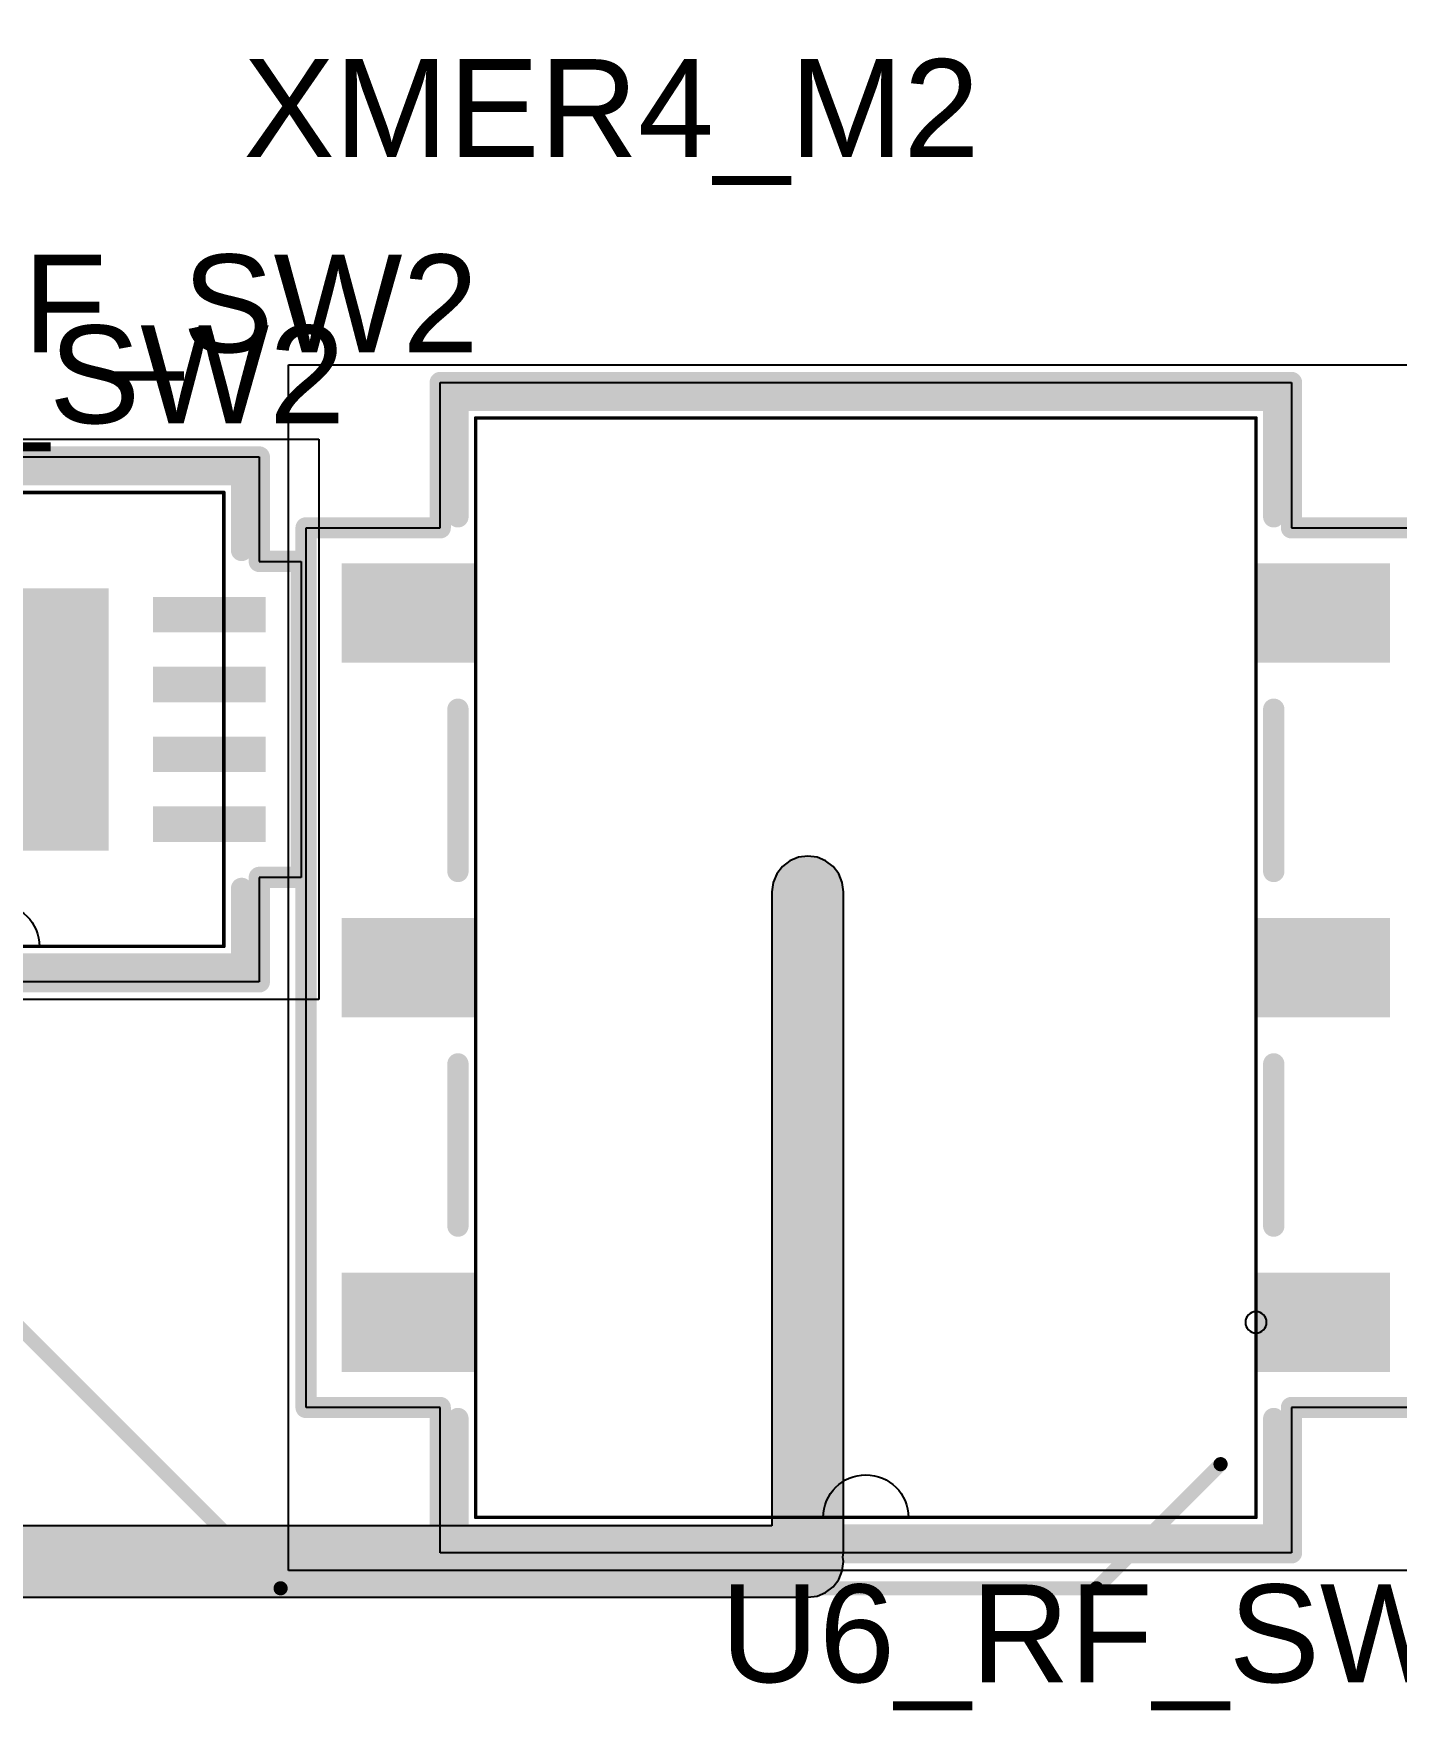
# Model space of a CAD drawing. Header units: inches. Extents: x -1.3 to 11.9, y -6.8 to 4.2.
# Drawn here: x 0.9803 to 1.3646, y 0.6056 to 1.0784 of the extents above; entities that cross this region are included whole.
import ezdxf

# ---------------------------------------------------------------- set-up
doc = ezdxf.new("R2010")
doc.units = ezdxf.units.IN
doc.header["$MEASUREMENT"] = 0
for name, color, linetype in [('10_PWR2', 136, 'Continuous'), ('14_SIG5', 136, 'Continuous'), ('AB', 56, 'Continuous'), ('Mechanical 13', 56, 'Continuous'), ('POT_INFO', 56, 'Continuous'), ('TOP', 1, 'Continuous'), ('Top Overlay', 2, 'Continuous'), ('Top Paste', 8, 'Continuous'), ('Top Solder', 216, 'Continuous')]:
    doc.layers.add(name, color=color, linetype=linetype)
doc.styles.add('Arial', font='', dxfattribs={"height": 0.2})
doc.styles.get('Arial').set_extended_font_data('Arial')

# ---------------------------------------------------------------- blocks, each defined once
blk = doc.blocks.new('CP_8_2_ADI_321')
at = {"layer": 'TOP'}
for points in [[(-0.07581, 0.03454), (-0.044, 0.03454), (-0.044, 0.02451), (-0.07581, 0.02451)], [(-0.0315, 0.037), (0.0315, 0.037), (0.0315, -0.037), (-0.0315, -0.037)], [(0.044, 0.03454), (0.07581, 0.03454), (0.07581, 0.02451), (0.044, 0.02451)], [(-0.07581, 0.01486), (-0.044, 0.01486), (-0.044, 0.00483), (-0.07581, 0.00483)], [(0.044, 0.01486), (0.07581, 0.01486), (0.07581, 0.00483), (0.044, 0.00483)], [(-0.07581, -0.00483), (-0.044, -0.00483), (-0.044, -0.01486), (-0.07581, -0.01486)], [(0.044, -0.00483), (0.07581, -0.00483), (0.07581, -0.01486), (0.044, -0.01486)], [(-0.07581, -0.02451), (-0.044, -0.02451), (-0.044, -0.03454), (-0.07581, -0.03454)], [(0.044, -0.02451), (0.07581, -0.02451), (0.07581, -0.03454), (0.044, -0.03454)]]:
    blk.add_hatch(color=1, dxfattribs=at).paths.add_polyline_path(points)
at = {"layer": 'Top Paste'}
for points in [[(-0.07581, 0.03454), (-0.044, 0.03454), (-0.044, 0.02451), (-0.07581, 0.02451)], [(-0.0315, 0.037), (0.0315, 0.037), (0.0315, -0.037), (-0.0315, -0.037)], [(0.044, 0.03454), (0.07581, 0.03454), (0.07581, 0.02451), (0.044, 0.02451)], [(-0.07581, 0.01486), (-0.044, 0.01486), (-0.044, 0.00483), (-0.07581, 0.00483)], [(0.044, 0.01486), (0.07581, 0.01486), (0.07581, 0.00483), (0.044, 0.00483)], [(-0.07581, -0.00483), (-0.044, -0.00483), (-0.044, -0.01486), (-0.07581, -0.01486)], [(0.044, -0.00483), (0.07581, -0.00483), (0.07581, -0.01486), (0.044, -0.01486)], [(-0.07581, -0.02451), (-0.044, -0.02451), (-0.044, -0.03454), (-0.07581, -0.03454)], [(0.044, -0.02451), (0.07581, -0.02451), (0.07581, -0.03454), (0.044, -0.03454)]]:
    blk.add_hatch(color=8, dxfattribs=at).paths.add_polyline_path(points)
at = {"layer": 'Top Solder'}
for points in [[(-0.07581, 0.03454), (-0.044, 0.03454), (-0.044, 0.02451), (-0.07581, 0.02451)], [(-0.0315, 0.037), (0.0315, 0.037), (0.0315, -0.037), (-0.0315, -0.037)], [(0.044, 0.03454), (0.07581, 0.03454), (0.07581, 0.02451), (0.044, 0.02451)], [(-0.07581, 0.01486), (-0.044, 0.01486), (-0.044, 0.00483), (-0.07581, 0.00483)], [(0.044, 0.01486), (0.07581, 0.01486), (0.07581, 0.00483), (0.044, 0.00483)], [(-0.07581, -0.00483), (-0.044, -0.00483), (-0.044, -0.01486), (-0.07581, -0.01486)], [(0.044, -0.00483), (0.07581, -0.00483), (0.07581, -0.01486), (0.044, -0.01486)], [(-0.07581, -0.02451), (-0.044, -0.02451), (-0.044, -0.03454), (-0.07581, -0.03454)], [(0.044, -0.02451), (0.07581, -0.02451), (0.07581, -0.03454), (0.044, -0.03454)]]:
    blk.add_hatch(color=216, dxfattribs=at).paths.add_polyline_path(points)
at = {"layer": 'AB'}
for p, q in [((-0.09081, -0.079), (-0.09081, 0.079)), ((-0.09081, 0.079), (0.09081, 0.079)), ((0.09081, 0.079), (0.09081, -0.079)), ((0.09081, -0.079), (-0.09081, -0.079))]:
    blk.add_line(p, q, dxfattribs=at)
at = {"layer": 'Mechanical 13'}
for points, format in [([(-0.064, 0.064, 0.001, 0.001, 0), (-0.064, -0.064, 0.001, 0.001, 0)], "xyseb"), ([(0.064, 0.064, 0.001, 0.001, 0), (-0.064, 0.064, 0.001, 0.001, 0)], "xyseb"), ([(0.012, 0.064, -1), (-0.012, 0.064)], "xyb"), ([(0.064, 0.064, 0.001, 0.001, 0), (0.064, -0.064, 0.001, 0.001, 0)], "xyseb"), ([(0.064, -0.064, 0.001, 0.001, 0), (-0.064, -0.064, 0.001, 0.001, 0)], "xyseb")]:
    blk.add_lwpolyline(points, format=format, dxfattribs=at)
for points, format in [([(-0.06425, 0.064, 0.0005, 0.0005, 1), (-0.06375, 0.064, 0.0005, 0.0005, 1)], "xyseb"), ([(-0.06425, 0.064, 0.0005, 0.0005, 1), (-0.06375, 0.064, 0.0005, 0.0005, 1)], "xyseb"), ([(-0.012, 0.064, 1), (-0.012, 0.064, 1)], "xyb"), ([(0.012, 0.064, 1), (0.012, 0.064, 1)], "xyb"), ([(0.06375, 0.064, 0.0005, 0.0005, 1), (0.06425, 0.064, 0.0005, 0.0005, 1)], "xyseb"), ([(0.06375, 0.064, 0.0005, 0.0005, 1), (0.06425, 0.064, 0.0005, 0.0005, 1)], "xyseb"), ([(-0.06425, -0.064, 0.0005, 0.0005, 1), (-0.06375, -0.064, 0.0005, 0.0005, 1)], "xyseb"), ([(-0.06425, -0.064, 0.0005, 0.0005, 1), (-0.06375, -0.064, 0.0005, 0.0005, 1)], "xyseb"), ([(0.06375, -0.064, 0.0005, 0.0005, 1), (0.06425, -0.064, 0.0005, 0.0005, 1)], "xyseb"), ([(0.06375, -0.064, 0.0005, 0.0005, 1), (0.06425, -0.064, 0.0005, 0.0005, 1)], "xyseb")]:
    blk.add_lwpolyline(points, format=format, close=True, dxfattribs=at)
at = {"layer": 'POT_INFO'}
for p, q in [((-0.074, 0.04454), (-0.074, 0.074)), ((-0.074, 0.074), (0.074, 0.074)), ((0.074, 0.074), (0.074, 0.04454)), ((-0.08581, -0.04454), (-0.08581, 0.04454)), ((-0.08581, 0.04454), (-0.074, 0.04454)), ((0.074, 0.04454), (0.08581, 0.04454)), ((0.08581, 0.04454), (0.08581, -0.04454)), ((-0.074, -0.04454), (-0.08581, -0.04454)), ((-0.074, -0.074), (-0.074, -0.04454)), ((0.08581, -0.04454), (0.074, -0.04454)), ((0.074, -0.04454), (0.074, -0.074)), ((0.074, -0.074), (-0.074, -0.074))]:
    blk.add_line(p, q, dxfattribs=at)
for points in [[(0.074, 0.074, 0.006, 0.006, 0), (-0.074, 0.074, 0.006, 0.006, 0)], [(-0.074, 0.074, 0.006, 0.006, 0), (-0.074, 0.04454, 0.006, 0.006, 0)], [(0.074, 0.074, 0.006, 0.006, 0), (0.074, 0.04454, 0.006, 0.006, 0)], [(-0.074, 0.04454, 0.006, 0.006, 0), (-0.08581, 0.04454, 0.006, 0.006, 0)], [(-0.08581, 0.04454, 0.006, 0.006, 0), (-0.08581, -0.04454, 0.006, 0.006, 0)], [(0.08581, 0.04454, 0.006, 0.006, 0), (0.074, 0.04454, 0.006, 0.006, 0)], [(0.08581, 0.04454, 0.006, 0.006, 0), (0.08581, -0.04454, 0.006, 0.006, 0)], [(-0.074, -0.04454, 0.006, 0.006, 0), (-0.08581, -0.04454, 0.006, 0.006, 0)], [(-0.074, -0.04454, 0.006, 0.006, 0), (-0.074, -0.074, 0.006, 0.006, 0)], [(0.074, -0.04454, 0.006, 0.006, 0), (0.074, -0.074, 0.006, 0.006, 0)], [(0.08581, -0.04454, 0.006, 0.006, 0), (0.074, -0.04454, 0.006, 0.006, 0)], [(0.074, -0.074, 0.006, 0.006, 0), (-0.074, -0.074, 0.006, 0.006, 0)]]:
    blk.add_lwpolyline(points, format="xyseb", dxfattribs=at)
for points in [[(-0.0755, 0.074, 0.003, 0.003, 1), (-0.0725, 0.074, 0.003, 0.003, 1)], [(-0.0755, 0.074, 0.003, 0.003, 1), (-0.0725, 0.074, 0.003, 0.003, 1)], [(0.0725, 0.074, 0.003, 0.003, 1), (0.0755, 0.074, 0.003, 0.003, 1)], [(0.0725, 0.074, 0.003, 0.003, 1), (0.0755, 0.074, 0.003, 0.003, 1)], [(-0.08731, 0.04454, 0.003, 0.003, 1), (-0.08431, 0.04454, 0.003, 0.003, 1)], [(-0.08731, 0.04454, 0.003, 0.003, 1), (-0.08431, 0.04454, 0.003, 0.003, 1)], [(-0.0755, 0.04454, 0.003, 0.003, 1), (-0.0725, 0.04454, 0.003, 0.003, 1)], [(-0.0755, 0.04454, 0.003, 0.003, 1), (-0.0725, 0.04454, 0.003, 0.003, 1)], [(0.0725, 0.04454, 0.003, 0.003, 1), (0.0755, 0.04454, 0.003, 0.003, 1)], [(0.0725, 0.04454, 0.003, 0.003, 1), (0.0755, 0.04454, 0.003, 0.003, 1)], [(0.08431, 0.04454, 0.003, 0.003, 1), (0.08731, 0.04454, 0.003, 0.003, 1)], [(0.08431, 0.04454, 0.003, 0.003, 1), (0.08731, 0.04454, 0.003, 0.003, 1)], [(-0.08731, -0.04454, 0.003, 0.003, 1), (-0.08431, -0.04454, 0.003, 0.003, 1)], [(-0.08731, -0.04454, 0.003, 0.003, 1), (-0.08431, -0.04454, 0.003, 0.003, 1)], [(-0.0755, -0.04454, 0.003, 0.003, 1), (-0.0725, -0.04454, 0.003, 0.003, 1)], [(-0.0755, -0.04454, 0.003, 0.003, 1), (-0.0725, -0.04454, 0.003, 0.003, 1)], [(0.0725, -0.04454, 0.003, 0.003, 1), (0.0755, -0.04454, 0.003, 0.003, 1)], [(0.0725, -0.04454, 0.003, 0.003, 1), (0.0755, -0.04454, 0.003, 0.003, 1)], [(0.08431, -0.04454, 0.003, 0.003, 1), (0.08731, -0.04454, 0.003, 0.003, 1)], [(0.08431, -0.04454, 0.003, 0.003, 1), (0.08731, -0.04454, 0.003, 0.003, 1)], [(-0.0755, -0.074, 0.003, 0.003, 1), (-0.0725, -0.074, 0.003, 0.003, 1)], [(-0.0755, -0.074, 0.003, 0.003, 1), (-0.0725, -0.074, 0.003, 0.003, 1)], [(0.0725, -0.074, 0.003, 0.003, 1), (0.0755, -0.074, 0.003, 0.003, 1)], [(0.0725, -0.074, 0.003, 0.003, 1), (0.0755, -0.074, 0.003, 0.003, 1)]]:
    blk.add_lwpolyline(points, format="xyseb", close=True, dxfattribs=at)
at = {"layer": 'Top Overlay'}
for points in [[(-0.069, 0.069, 0.006, 0.006, 0), (-0.069, 0.04764, 0.006, 0.006, 0)], [(0.069, 0.069, 0.006, 0.006, 0), (-0.069, 0.069, 0.006, 0.006, 0)], [(0.069, 0.069, 0.006, 0.006, 0), (0.069, 0.04764, 0.006, 0.006, 0)], [(-0.069, -0.04764, 0.006, 0.006, 0), (-0.069, -0.069, 0.006, 0.006, 0)], [(0.069, -0.04764, 0.006, 0.006, 0), (0.069, -0.069, 0.006, 0.006, 0)], [(0.069, -0.069, 0.006, 0.006, 0), (-0.069, -0.069, 0.006, 0.006, 0)]]:
    blk.add_lwpolyline(points, format="xyseb", dxfattribs=at)
for points in [[(-0.0705, 0.069, 0.003, 0.003, 1), (-0.0675, 0.069, 0.003, 0.003, 1)], [(-0.0705, 0.069, 0.003, 0.003, 1), (-0.0675, 0.069, 0.003, 0.003, 1)], [(0.0675, 0.069, 0.003, 0.003, 1), (0.0705, 0.069, 0.003, 0.003, 1)], [(0.0675, 0.069, 0.003, 0.003, 1), (0.0705, 0.069, 0.003, 0.003, 1)], [(-0.0705, 0.04764, 0.003, 0.003, 1), (-0.0675, 0.04764, 0.003, 0.003, 1)], [(0.0675, 0.04764, 0.003, 0.003, 1), (0.0705, 0.04764, 0.003, 0.003, 1)], [(-0.0705, -0.04764, 0.003, 0.003, 1), (-0.0675, -0.04764, 0.003, 0.003, 1)], [(0.0675, -0.04764, 0.003, 0.003, 1), (0.0705, -0.04764, 0.003, 0.003, 1)], [(-0.0705, -0.069, 0.003, 0.003, 1), (-0.0675, -0.069, 0.003, 0.003, 1)], [(-0.0705, -0.069, 0.003, 0.003, 1), (-0.0675, -0.069, 0.003, 0.003, 1)], [(0.0675, -0.069, 0.003, 0.003, 1), (0.0705, -0.069, 0.003, 0.003, 1)], [(0.0675, -0.069, 0.003, 0.003, 1), (0.0705, -0.069, 0.003, 0.003, 1)]]:
    blk.add_lwpolyline(points, format="xyseb", close=True, dxfattribs=at)
blk = doc.blocks.new('CD542_MNC_336')
at = {"layer": 'TOP'}
for points in [[(-0.14781, 0.11402), (-0.11, 0.11402), (-0.11, 0.08598), (-0.14781, 0.08598)], [(0.11, 0.11402), (0.14781, 0.11402), (0.14781, 0.08598), (0.11, 0.08598)], [(-0.14781, 0.01402), (-0.11, 0.01402), (-0.11, -0.01402), (-0.14781, -0.01402)], [(0.11, 0.01402), (0.14781, 0.01402), (0.14781, -0.01402), (0.11, -0.01402)], [(-0.14781, -0.08598), (-0.11, -0.08598), (-0.11, -0.11402), (-0.14781, -0.11402)], [(0.11, -0.08598), (0.14781, -0.08598), (0.14781, -0.11402), (0.11, -0.11402)]]:
    blk.add_hatch(color=1, dxfattribs=at).paths.add_polyline_path(points)
at = {"layer": 'Top Paste'}
for points in [[(-0.14781, 0.11402), (-0.11, 0.11402), (-0.11, 0.08598), (-0.14781, 0.08598)], [(0.11, 0.11402), (0.14781, 0.11402), (0.14781, 0.08598), (0.11, 0.08598)], [(-0.14781, 0.01402), (-0.11, 0.01402), (-0.11, -0.01402), (-0.14781, -0.01402)], [(0.11, 0.01402), (0.14781, 0.01402), (0.14781, -0.01402), (0.11, -0.01402)], [(-0.14781, -0.08598), (-0.11, -0.08598), (-0.11, -0.11402), (-0.14781, -0.11402)], [(0.11, -0.08598), (0.14781, -0.08598), (0.14781, -0.11402), (0.11, -0.11402)]]:
    blk.add_hatch(color=8, dxfattribs=at).paths.add_polyline_path(points)
at = {"layer": 'Top Solder'}
for points in [[(-0.14781, 0.11402), (-0.11, 0.11402), (-0.11, 0.08598), (-0.14781, 0.08598)], [(0.11, 0.11402), (0.14781, 0.11402), (0.14781, 0.08598), (0.11, 0.08598)], [(-0.14781, 0.01402), (-0.11, 0.01402), (-0.11, -0.01402), (-0.14781, -0.01402)], [(0.11, 0.01402), (0.14781, 0.01402), (0.14781, -0.01402), (0.11, -0.01402)], [(-0.14781, -0.08598), (-0.11, -0.08598), (-0.11, -0.11402), (-0.14781, -0.11402)], [(0.11, -0.08598), (0.14781, -0.08598), (0.14781, -0.11402), (0.11, -0.11402)]]:
    blk.add_hatch(color=216, dxfattribs=at).paths.add_polyline_path(points)
at = {"layer": 'AB'}
for p, q in [((-0.16281, 0.17), (0.16281, 0.17)), ((0.16281, 0.17), (0.16281, -0.17)), ((0.16281, -0.17), (-0.16281, -0.17))]:
    blk.add_line(p, q, dxfattribs=at)
at = {"layer": 'Mechanical 13'}
for points, format in [([(-0.11, 0.155, 0.001, 0.001, 0), (-0.11, -0.155, 0.001, 0.001, 0)], "xyseb"), ([(0.11, 0.155, 0.001, 0.001, 0), (-0.11, 0.155, 0.001, 0.001, 0)], "xyseb"), ([(0.012, 0.155, -1), (-0.012, 0.155)], "xyb"), ([(0.11, 0.155, 0.001, 0.001, 0), (0.11, -0.155, 0.001, 0.001, 0)], "xyseb"), ([(0.11, -0.155, 0.001, 0.001, 0), (-0.11, -0.155, 0.001, 0.001, 0)], "xyseb")]:
    blk.add_lwpolyline(points, format=format, dxfattribs=at)
for points, format in [([(-0.11025, 0.155, 0.0005, 0.0005, 1), (-0.10975, 0.155, 0.0005, 0.0005, 1)], "xyseb"), ([(-0.11025, 0.155, 0.0005, 0.0005, 1), (-0.10975, 0.155, 0.0005, 0.0005, 1)], "xyseb"), ([(-0.012, 0.155, 1), (-0.012, 0.155, 1)], "xyb"), ([(0.012, 0.155, 1), (0.012, 0.155, 1)], "xyb"), ([(0.10975, 0.155, 0.0005, 0.0005, 1), (0.11025, 0.155, 0.0005, 0.0005, 1)], "xyseb"), ([(0.10975, 0.155, 0.0005, 0.0005, 1), (0.11025, 0.155, 0.0005, 0.0005, 1)], "xyseb"), ([(-0.107, 0.1, 1), (-0.113, 0.1, 1)], "xyb"), ([(-0.113, 0.1, 1), (-0.113, 0.1, 1)], "xyb"), ([(-0.107, 0.1, 1), (-0.107, 0.1, 1)], "xyb"), ([(-0.11025, -0.155, 0.0005, 0.0005, 1), (-0.10975, -0.155, 0.0005, 0.0005, 1)], "xyseb"), ([(-0.11025, -0.155, 0.0005, 0.0005, 1), (-0.10975, -0.155, 0.0005, 0.0005, 1)], "xyseb"), ([(0.10975, -0.155, 0.0005, 0.0005, 1), (0.11025, -0.155, 0.0005, 0.0005, 1)], "xyseb"), ([(0.10975, -0.155, 0.0005, 0.0005, 1), (0.11025, -0.155, 0.0005, 0.0005, 1)], "xyseb")]:
    blk.add_lwpolyline(points, format=format, close=True, dxfattribs=at)
at = {"layer": 'POT_INFO'}
for p, q in [((-0.12, 0.12402), (-0.12, 0.165)), ((-0.12, 0.165), (0.12, 0.165)), ((0.12, 0.165), (0.12, 0.12402)), ((-0.15781, 0.12402), (-0.12, 0.12402)), ((0.12, 0.12402), (0.15781, 0.12402)), ((0.15781, 0.12402), (0.15781, -0.12402)), ((-0.12, -0.12402), (-0.15781, -0.12402)), ((-0.12, -0.165), (-0.12, -0.12402)), ((0.15781, -0.12402), (0.12, -0.12402)), ((0.12, -0.12402), (0.12, -0.165)), ((0.12, -0.165), (-0.12, -0.165))]:
    blk.add_line(p, q, dxfattribs=at)
for points in [[(0.12, 0.165, 0.006, 0.006, 0), (-0.12, 0.165, 0.006, 0.006, 0)], [(-0.12, 0.165, 0.006, 0.006, 0), (-0.12, 0.12402, 0.006, 0.006, 0)], [(0.12, 0.165, 0.006, 0.006, 0), (0.12, 0.12402, 0.006, 0.006, 0)], [(-0.12, 0.12402, 0.006, 0.006, 0), (-0.15781, 0.12402, 0.006, 0.006, 0)], [(0.15781, 0.12402, 0.006, 0.006, 0), (0.12, 0.12402, 0.006, 0.006, 0)], [(0.15781, 0.12402, 0.006, 0.006, 0), (0.15781, -0.12402, 0.006, 0.006, 0)], [(-0.12, -0.12402, 0.006, 0.006, 0), (-0.15781, -0.12402, 0.006, 0.006, 0)], [(-0.12, -0.12402, 0.006, 0.006, 0), (-0.12, -0.165, 0.006, 0.006, 0)], [(0.12, -0.12402, 0.006, 0.006, 0), (0.12, -0.165, 0.006, 0.006, 0)], [(0.15781, -0.12402, 0.006, 0.006, 0), (0.12, -0.12402, 0.006, 0.006, 0)], [(0.12, -0.165, 0.006, 0.006, 0), (-0.12, -0.165, 0.006, 0.006, 0)]]:
    blk.add_lwpolyline(points, format="xyseb", dxfattribs=at)
for points in [[(-0.1215, 0.165, 0.003, 0.003, 1), (-0.1185, 0.165, 0.003, 0.003, 1)], [(-0.1215, 0.165, 0.003, 0.003, 1), (-0.1185, 0.165, 0.003, 0.003, 1)], [(0.1185, 0.165, 0.003, 0.003, 1), (0.1215, 0.165, 0.003, 0.003, 1)], [(0.1185, 0.165, 0.003, 0.003, 1), (0.1215, 0.165, 0.003, 0.003, 1)], [(-0.1215, 0.12402, 0.003, 0.003, 1), (-0.1185, 0.12402, 0.003, 0.003, 1)], [(-0.1215, 0.12402, 0.003, 0.003, 1), (-0.1185, 0.12402, 0.003, 0.003, 1)], [(0.1185, 0.12402, 0.003, 0.003, 1), (0.1215, 0.12402, 0.003, 0.003, 1)], [(0.1185, 0.12402, 0.003, 0.003, 1), (0.1215, 0.12402, 0.003, 0.003, 1)], [(0.15631, 0.12402, 0.003, 0.003, 1), (0.15931, 0.12402, 0.003, 0.003, 1)], [(0.15631, 0.12402, 0.003, 0.003, 1), (0.15931, 0.12402, 0.003, 0.003, 1)], [(-0.1215, -0.12402, 0.003, 0.003, 1), (-0.1185, -0.12402, 0.003, 0.003, 1)], [(-0.1215, -0.12402, 0.003, 0.003, 1), (-0.1185, -0.12402, 0.003, 0.003, 1)], [(0.1185, -0.12402, 0.003, 0.003, 1), (0.1215, -0.12402, 0.003, 0.003, 1)], [(0.1185, -0.12402, 0.003, 0.003, 1), (0.1215, -0.12402, 0.003, 0.003, 1)], [(0.15631, -0.12402, 0.003, 0.003, 1), (0.15931, -0.12402, 0.003, 0.003, 1)], [(0.15631, -0.12402, 0.003, 0.003, 1), (0.15931, -0.12402, 0.003, 0.003, 1)], [(-0.1215, -0.165, 0.003, 0.003, 1), (-0.1185, -0.165, 0.003, 0.003, 1)], [(-0.1215, -0.165, 0.003, 0.003, 1), (-0.1185, -0.165, 0.003, 0.003, 1)], [(0.1185, -0.165, 0.003, 0.003, 1), (0.1215, -0.165, 0.003, 0.003, 1)], [(0.1185, -0.165, 0.003, 0.003, 1), (0.1215, -0.165, 0.003, 0.003, 1)]]:
    blk.add_lwpolyline(points, format="xyseb", close=True, dxfattribs=at)
at = {"layer": 'Top Overlay'}
for points in [[(-0.115, 0.16, 0.006, 0.006, 0), (-0.115, 0.12712, 0.006, 0.006, 0)], [(0.115, 0.16, 0.006, 0.006, 0), (-0.115, 0.16, 0.006, 0.006, 0)], [(0.115, 0.16, 0.006, 0.006, 0), (0.115, 0.12712, 0.006, 0.006, 0)], [(-0.115, 0.07288, 0.006, 0.006, 0), (-0.115, 0.02712, 0.006, 0.006, 0)], [(0.115, 0.07288, 0.006, 0.006, 0), (0.115, 0.02712, 0.006, 0.006, 0)], [(-0.115, -0.02712, 0.006, 0.006, 0), (-0.115, -0.07288, 0.006, 0.006, 0)], [(0.115, -0.02712, 0.006, 0.006, 0), (0.115, -0.07288, 0.006, 0.006, 0)], [(-0.115, -0.12712, 0.006, 0.006, 0), (-0.115, -0.16, 0.006, 0.006, 0)], [(0.115, -0.12712, 0.006, 0.006, 0), (0.115, -0.16, 0.006, 0.006, 0)], [(0.115, -0.16, 0.006, 0.006, 0), (-0.115, -0.16, 0.006, 0.006, 0)]]:
    blk.add_lwpolyline(points, format="xyseb", dxfattribs=at)
for points in [[(-0.1165, 0.16, 0.003, 0.003, 1), (-0.1135, 0.16, 0.003, 0.003, 1)], [(-0.1165, 0.16, 0.003, 0.003, 1), (-0.1135, 0.16, 0.003, 0.003, 1)], [(0.1135, 0.16, 0.003, 0.003, 1), (0.1165, 0.16, 0.003, 0.003, 1)], [(0.1135, 0.16, 0.003, 0.003, 1), (0.1165, 0.16, 0.003, 0.003, 1)], [(-0.1165, 0.12712, 0.003, 0.003, 1), (-0.1135, 0.12712, 0.003, 0.003, 1)], [(0.1135, 0.12712, 0.003, 0.003, 1), (0.1165, 0.12712, 0.003, 0.003, 1)], [(-0.1165, 0.07288, 0.003, 0.003, 1), (-0.1135, 0.07288, 0.003, 0.003, 1)], [(0.1135, 0.07288, 0.003, 0.003, 1), (0.1165, 0.07288, 0.003, 0.003, 1)], [(-0.1165, 0.02712, 0.003, 0.003, 1), (-0.1135, 0.02712, 0.003, 0.003, 1)], [(0.1135, 0.02712, 0.003, 0.003, 1), (0.1165, 0.02712, 0.003, 0.003, 1)], [(-0.1165, -0.02712, 0.003, 0.003, 1), (-0.1135, -0.02712, 0.003, 0.003, 1)], [(0.1135, -0.02712, 0.003, 0.003, 1), (0.1165, -0.02712, 0.003, 0.003, 1)], [(-0.1165, -0.07288, 0.003, 0.003, 1), (-0.1135, -0.07288, 0.003, 0.003, 1)], [(0.1135, -0.07288, 0.003, 0.003, 1), (0.1165, -0.07288, 0.003, 0.003, 1)], [(-0.1165, -0.12712, 0.003, 0.003, 1), (-0.1135, -0.12712, 0.003, 0.003, 1)], [(0.1135, -0.12712, 0.003, 0.003, 1), (0.1165, -0.12712, 0.003, 0.003, 1)], [(-0.1165, -0.16, 0.003, 0.003, 1), (-0.1135, -0.16, 0.003, 0.003, 1)], [(-0.1165, -0.16, 0.003, 0.003, 1), (-0.1135, -0.16, 0.003, 0.003, 1)], [(0.1135, -0.16, 0.003, 0.003, 1), (0.1165, -0.16, 0.003, 0.003, 1)], [(0.1135, -0.16, 0.003, 0.003, 1), (0.1165, -0.16, 0.003, 0.003, 1)]]:
    blk.add_lwpolyline(points, format="xyseb", close=True, dxfattribs=at)

msp = doc.modelspace()

# ---------------------------------------------------------------- linework, layer by layer
at = {"layer": '10_PWR2'}
for p, q in [((1.19862, 0.84646), (1.19601, 0.84612)), ((1.20123, 0.84612), (1.19862, 0.84646)), ((1.19149, 0.84351), (1.18989, 0.84142)), ((1.19358, 0.84511), (1.19149, 0.84351)), ((1.19601, 0.84612), (1.19358, 0.84511)), ((1.20367, 0.84511), (1.20123, 0.84612)), ((1.20575, 0.84351), (1.20367, 0.84511)), ((1.20736, 0.84142), (1.20575, 0.84351)), ((1.18888, 0.83899), (1.18854, 0.83638)), ((1.18989, 0.84142), (1.18888, 0.83899)), ((1.20836, 0.83899), (1.20736, 0.84142)), ((1.20871, 0.83638), (1.20836, 0.83899)), ((1.18854, 0.83638), (1.18854, 0.65765)), ((1.20871, 0.65), (1.20871, 0.83638)), ((1.18854, 0.65765), (0.68162, 0.65765)), ((1.20855, 0.64878), (1.20871, 0.65)), ((1.20871, 0.64756), (1.20855, 0.64878)), ((1.20736, 0.64252), (1.20836, 0.64495)), ((1.20836, 0.64495), (1.20871, 0.64756)), ((1.20123, 0.63782), (1.20367, 0.63882)), ((1.20367, 0.63882), (1.20575, 0.64043)), ((1.20575, 0.64043), (1.20736, 0.64252)), ((0.67744, 0.63747), (1.19862, 0.63747)), ((1.19862, 0.63747), (1.20123, 0.63782))]:
    msp.add_line(p, q, dxfattribs=at)
for points in [[(1.19862, 0.65, 0.02, 0.02, 0), (1.19862, 0.83638, 0.02, 0.02, 0)], [(0.67744, 0.64756, 0.02, 0.02, 0), (1.19862, 0.64756, 0.02, 0.02, 0)]]:
    msp.add_lwpolyline(points, format="xyseb", dxfattribs=at)
for points in [[(1.19362, 0.83638, 0.01, 0.01, 1), (1.20362, 0.83638, 0.01, 0.01, 1)], [(1.19362, 0.65, 0.01, 0.01, 1), (1.20362, 0.65, 0.01, 0.01, 1)], [(1.19362, 0.64756, 0.01, 0.01, 1), (1.20362, 0.64756, 0.01, 0.01, 1)]]:
    msp.add_lwpolyline(points, format="xyseb", close=True, dxfattribs=at)
at = {"layer": '14_SIG5'}
for points in [[(0.42, 1.27, 0.004, 0.004, 0), (1.05, 0.64, 0.004, 0.004, 0)], [(1.28, 0.64, 0.004, 0.004, 0), (1.315, 0.675, 0.004, 0.004, 0)], [(1.05, 0.64, 0.004, 0.004, 0), (1.28, 0.64, 0.004, 0.004, 0)]]:
    msp.add_lwpolyline(points, format="xyseb", dxfattribs=at)
for points in [[(1.314, 0.675, 0.002, 0.002, 1), (1.316, 0.675, 0.002, 0.002, 1)], [(1.049, 0.64, 0.002, 0.002, 1), (1.051, 0.64, 0.002, 0.002, 1)], [(1.049, 0.64, 0.002, 0.002, 1), (1.051, 0.64, 0.002, 0.002, 1)], [(1.279, 0.64, 0.002, 0.002, 1), (1.281, 0.64, 0.002, 0.002, 1)], [(1.279, 0.64, 0.002, 0.002, 1), (1.281, 0.64, 0.002, 0.002, 1)]]:
    msp.add_lwpolyline(points, format="xyseb", close=True, dxfattribs=at)

# ---------------------------------------------------------------- block references
at = {"rotation": 180}
for name, p in [('CD542_MNC_336', (1.215, 0.815)), ('CP_8_2_ADI_321', (0.97, 0.885))]:
    msp.add_blockref(name, p, dxfattribs=at)

# ---------------------------------------------------------------- texts
at = {"layer": 'Top Overlay', "style": 'Arial'}
for s, p in [('XMER4_M2', (1.03954, 1.04362)), ('U8_RF_SW2', (0.879, 0.98852)), ('C67_RF_SW2', (0.82, 0.96852)), ('U6_RF_SW2', (1.174, 0.61352))]:
    msp.add_text(s, height=0.027559, dxfattribs=at).set_placement(p)

doc.saveas('drawing.dxf')
